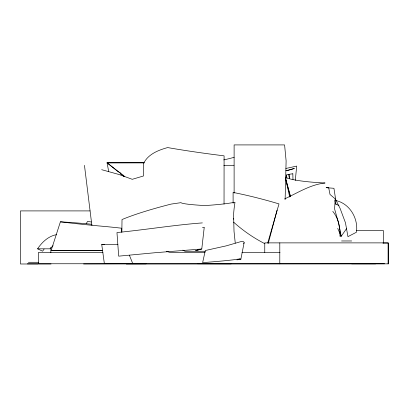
<?xml version="1.0" encoding="UTF-8"?>
<svg xmlns="http://www.w3.org/2000/svg" width="409" height="409" viewBox="0 0 409 409"><rect width="100%" height="100%" fill="white"/><g stroke="black" fill="none" stroke-linecap="round" stroke-linejoin="round"><path stroke-width="0.61" d="M224.04 204.071L224.091 155.844A113.774 9.417 6.7 0 1 167.644 147.572C158.278 150.154 147.756 154.295 143.472 163.743L143.477 175.982L132.265 179.311L119.188 174.551L101.677 169.694M234.112 193.099L234.112 144.914L284.592 144.914L286.116 160.89L285.124 199.618M383.376 243.079L383.422 230.569L356.367 230.395M121.846 232.189L122.015 219.551A122.025 16.631 -10.6 0 1 171.1 204.096L180.962 202.665A43.436 2.97 1.1 0 0 204.96 205.558L210.717 205.165A24.254 1.559 -4.8 0 0 227.46 203.483L234.991 202.276A67.413 33.323 -87.6 0 0 233.651 213.457L233.708 219.193M121.657 232.056L121.775 228.237A77.015 3.696 3.6 0 0 98.973 225.942A151.417 7.127 3.5 0 1 60.399 221.821L51.14 250.512A196.632 4.489 -0.4 0 0 102.541 250.691M295.298 180.43L296.689 166.085L285.835 168.493M204.203 227.624L201.775 248.994L195.568 250.64L201.657 248.994L154.622 252.767L118.682 256.157L116.964 232.537C145.481 229.781 173.769 225.032 202.358 222.905M240.865 259.168L244.127 242.69M268.268 243.401L277.057 210.16M267.706 243.064L279.004 203.907A214.843 63.237 23.6 0 0 233.099 192.429L233.104 203.263M86.427 223.391L87.511 221.433A48.098 17.51 -5.7 0 1 91.345 222.005M44.09 249.086L42.648 251.187L37.592 248.82C42.02 242.113 48.472 236.065 56.626 234.618M346.525 228.677L341.183 236.31L337.716 228.416M53.114 245.712L49.76 248.82L37.592 248.82M284.649 198.897C297.818 192.782 310.329 184.582 325.073 182.992A37.51 4.617 3 0 1 286.428 177.705L285.482 177.071M286.862 170.783L294.383 168.472L285.86 170.732M239.756 258.912L233.687 259.761A72.613 2.853 -3.2 0 1 202.634 262.624L205.303 250.512L226.167 245.875L241.847 241.341A12.014 3.047 -17.1 0 1 243.616 243.677M223.835 165.533L233.974 165.272M129.402 255.257L132.664 263.365L104.326 263.365L101.729 244.418L117.925 244.285M108.692 171.565L107.071 162.823L144.121 162.68M144.167 162.905L107.071 162.823L117.741 171.381L121.105 173.38M326.142 187.659L328.672 187.659L330.012 194.464L335.196 198.871L334.588 208.922L338.396 222.445L341.239 236.31L339.915 236.31M90.006 210.906L20.45 210.906L20.45 263.989L51.053 263.989M341.561 240.967L351.653 240.967M382.896 243.058L388.55 243.058L388.55 263.846L126.284 263.989M101.729 244.418L104.581 244.577M51.14 250.512L102.746 250.512M205.267 251.269L184.98 251.269L182.849 250.134M102.935 252.353L38.507 252.353L38.507 263.754L384.603 263.754M204.996 252.384L169.929 252.414L166.351 251.336M241.98 252.348L280.022 252.353M28.41 262.287L38.794 262.287M27.306 263.846L37.884 263.846M83.569 263.989L146.11 263.831M351.653 263.831L375.666 263.846M197.639 263.754L231.121 263.846M326.397 187.711L333.943 188.298L335.677 199.623L340.104 208.442L345.447 222.747L347.952 236.642L356.459 232.23C358.488 218.288 349.531 203.145 335.283 200.43M264.966 243.744C253.611 237.972 243.048 230.656 233.58 222.138M120.502 174.055L124.229 176.279M107.071 162.823L124.76 176.596M332.793 211.371C338.263 218.14 340.436 227.128 339.93 235.712M334.838 200.568L336.024 204.546M339.547 231.52L340.032 233.176M285.339 177.987L290.344 196.422M285.784 178.943L290.426 196.218M123.068 175.016L123.375 176.248M285.656 178.968L289.72 197.01M292.834 173.794A38.257 4.709 3 0 0 286.28 175.047L286.924 178.166M286.28 175.047L286.811 178.191M289.521 178.753L288.938 174.346L289.178 177.521M84.464 165.343L91.867 225.333M235.257 243.125L234.02 231.238L233.687 218.493M292.829 173.794L292.972 179.5M388.095 263.846L388.095 242.88L264.761 242.88L264.761 252.409M279.797 242.88L279.797 263.846M50.854 247.619L50.854 252.685M239.73 258.912A21.902 0.859 -3.2 0 1 236.929 259.843M335.395 203.794A25.164 23.293 -90 0 1 338.943 205.707M204.229 227.619A20.092 3.574 -7.5 0 1 202.481 227.511M60.404 221.821A80.461 5.143 6.4 0 1 92.015 224.265M234.117 157.327A125.312 84.09 -17.9 0 1 223.718 159.904"/></g></svg>
